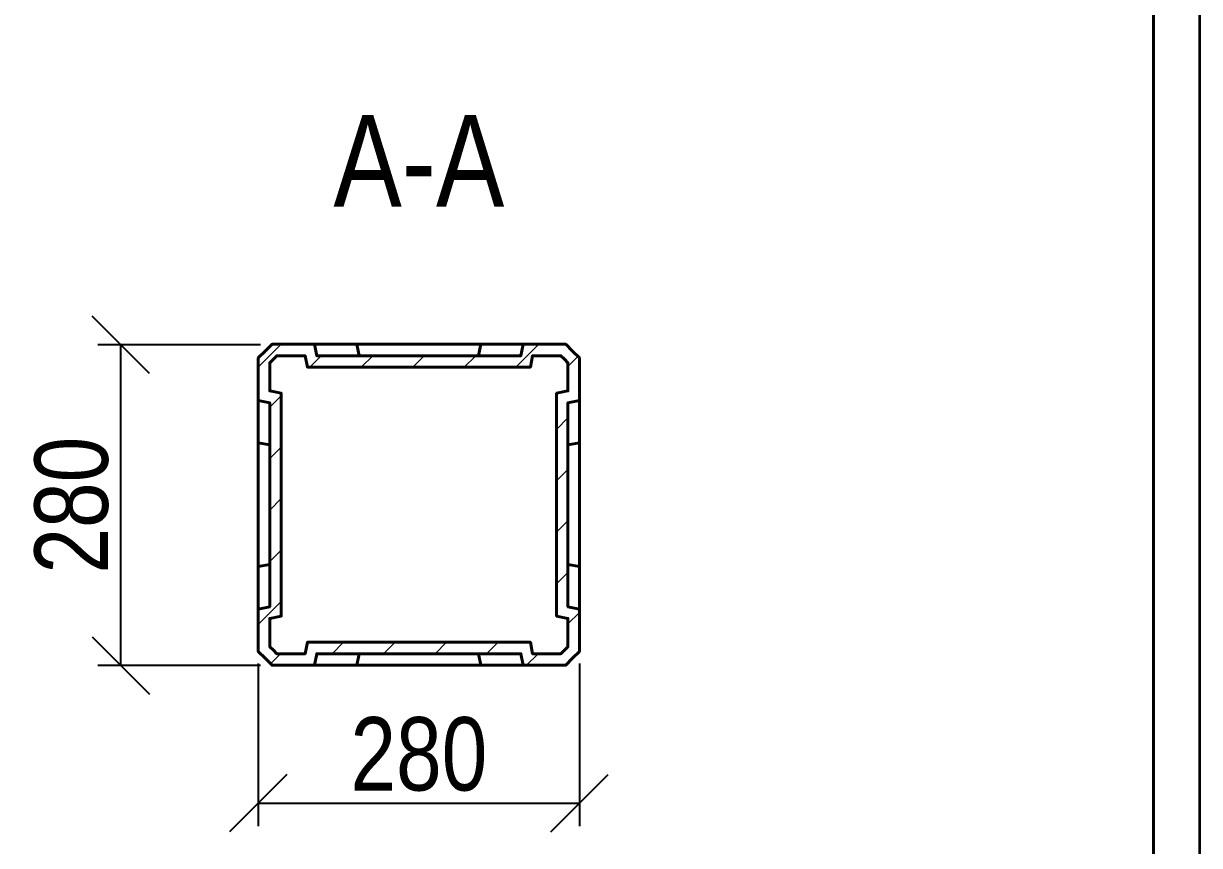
# Model space of a CAD drawing. Header units: millimetres. Extents: x 0 to 1680, y 0 to 2376.
# Drawn here: x 655 to 1680, y 471 to 1188 of the extents above; entities that cross this region are included whole.
import ezdxf
from ezdxf.enums import TextEntityAlignment as Align

# ---------------------------------------------------------------- set-up
doc = ezdxf.new("R2010")
doc.units = ezdxf.units.MM
doc.layers.get('0').update_dxf_attribs({"lineweight": 35})
doc.layers.add('Архио', color=252, linetype='Continuous', lineweight=40)
doc.layers.add('Размеры', color=5, linetype='Continuous', lineweight=9)
doc.styles.get("Standard").update_dxf_attribs({"font": 'ARIAL.TTF', "height": 5})
doc.styles.add('Размер', font='ARIAL.TTF', dxfattribs={"width": 0.8})
doc.dimstyles.new('M 1-1_h36_(M 1-8)', dxfattribs={"dimscale": 2, "dimtxt": 32, "dimasz": 25, "dimexe": 10, "dimexo": 5, "dimgap": 5, "dimtad": 1, "dimdec": 0, "dimtxsty": 'Размер', "dimblk": 'OBLIQUE', "dimcen": 2.5, "dimadec": 0, "dimazin": 0, "dimtfac": 1, "dimtdec": 0, "dimtmove": 0, "dimatfit": 3, "dimfxl": 0, "dimarcsym": 0})

# ---------------------------------------------------------------- blocks, each defined once
blk = doc.blocks.new('A$C49AA496E')
for p, q in [((210, 297), (210, 0)), ((205, 292), (205, 5))]:
    blk.add_line(p, q)
blk = doc.blocks.new('AST66-1-O')
at = {"layer": 'Архио'}
for p, q in [((-91, 280), (0, 280)), ((-54, 280), (-52.1, 270)), ((91, 280), (0, 280)), ((54, 280), (52.1, 270)), ((-140, 231), (-140, 140)), ((140, 231), (140, 140)), ((-140, 194), (-130, 192.1)), ((140, 194), (130, 192.1)), ((-140, 49), (-140, 140)), ((140, 49), (140, 140)), ((-140, 86), (-130, 87.9)), ((140, 86), (130, 87.9)), ((-91, 0), (0, 0)), ((-54, 0), (-52.1, 10)), ((91, 0), (0, 0)), ((54, 0), (52.1, 10))]:
    blk.add_line(p, q, dxfattribs=at)
for points in [[(-134, 274), (-128, 280), (-91, 280), (-89, 270), (0, 270)], [(134, 274), (128, 280), (91, 280), (89, 270), (0, 270)], [(-134, 274), (-140, 268), (-140, 231), (-130, 229), (-130, 140)], [(-126.9, 266.9), (-130, 263.9), (-130, 239.2), (-120, 237.2), (-120, 140)], [(-126.9, 266.9), (-123.9, 270), (-99.2, 270), (-97.2, 260), (0, 260)], [(126.9, 266.9), (123.9, 270), (99.2, 270), (97.2, 260), (0, 260)], [(126.9, 266.9), (130, 263.9), (130, 239.2), (120, 237.2), (120, 140)], [(134, 274), (140, 268), (140, 231), (130, 229), (130, 140)], [(-134, 6), (-140, 12), (-140, 49), (-130, 51), (-130, 140)], [(-126.9, 13.1), (-130, 16.1), (-130, 40.8), (-120, 42.8), (-120, 140)], [(126.9, 13.1), (130, 16.1), (130, 40.8), (120, 42.8), (120, 140)], [(134, 6), (140, 12), (140, 49), (130, 51), (130, 140)], [(-126.9, 13.1), (-123.9, 10), (-99.2, 10), (-97.2, 20), (0, 20)], [(126.9, 13.1), (123.9, 10), (99.2, 10), (97.2, 20), (0, 20)], [(-134, 6), (-128, 0), (-91, 0), (-89, 10), (0, 10)], [(134, 6), (128, 0), (91, 0), (89, 10), (0, 10)]]:
    blk.add_lwpolyline(points, dxfattribs=at)
blk = doc.blocks.new('_Oblique')
at = {"color": 0, "linetype": 'ByBlock', "lineweight": -2}
blk.add_line((-0.5, -0.5), (0.5, 0.5), dxfattribs=at)
blk = doc.blocks.new('*D5')
at = {"layer": 'Defpoints', "color": 0}
for p in [(859.4, 639.8), (1139.4, 639.8), (1139.4, 507.8)]:
    blk.add_point(p, dxfattribs=at)
at = {"layer": 'Размеры', "color": 0, "lineweight": -2}
for p, q in [((859.4, 629.8), (859.4, 487.8)), ((1139.4, 629.8), (1139.4, 487.8)), ((859.4, 507.8), (1139.4, 507.8))]:
    blk.add_line(p, q, dxfattribs=at)
at = {"layer": 'Размеры', "color": 0, "lineweight": -2, "xscale": 50, "yscale": 50, "zscale": 50, "rotation": 180}
blk.add_blockref('_Oblique', (859.4, 507.8), dxfattribs=at)
at = {"layer": 'Размеры', "color": 0, "lineweight": -2, "xscale": 50, "yscale": 50, "zscale": 50}
blk.add_blockref('_Oblique', (1139.4, 507.8), dxfattribs=at)
at = {"layer": 'Размеры', "color": 0, "insert": (999.4, 550.4), "char_height": 64, "attachment_point": 5, "style": 'Размер'}
blk.add_mtext('280', dxfattribs=at)
blk = doc.blocks.new('*D6')
at = {"layer": 'Defpoints', "color": 0}
for p in [(739.4, 907.8), (871.4, 907.8), (871.4, 627.8)]:
    blk.add_point(p, dxfattribs=at)
at = {"layer": 'Размеры', "color": 0, "lineweight": -2}
for p, q in [((861.4, 907.8), (719.4, 907.8)), ((739.4, 627.8), (739.4, 907.8)), ((861.4, 627.8), (719.4, 627.8))]:
    blk.add_line(p, q, dxfattribs=at)
at = {"layer": 'Размеры', "color": 0, "lineweight": -2, "xscale": 50, "yscale": 50, "zscale": 50}
for p, rotation in [((739.4, 907.8), 90), ((739.4, 627.8), 270)]:
    blk.add_blockref('_Oblique', p, dxfattribs=dict(at, rotation=rotation))
at = {"layer": 'Размеры', "color": 0, "insert": (696.7, 767.8), "char_height": 64, "attachment_point": 5, "rotation": 90, "style": 'Размер'}
blk.add_mtext('280', dxfattribs=at)

msp = doc.modelspace()

# ---------------------------------------------------------------- hatches: boundary and pattern name
at = {"layer": 'Размеры'}
h = msp.add_hatch(dxfattribs=at)
h.set_pattern_fill('ANSI31', color=256, scale=10, style=0)
h.set_pattern_definition([(45, (78.222, -207.282), (-22.45064, 22.45064), [])])
h.paths.add_polyline_path([(1129.4, 857.2), (1139.4, 859.2), (1139.4, 896.2), (1133.4, 902.2), (1127.4, 908.2), (1090.4, 908.2), (1088.4, 898.2), (999.4, 898.2), (910.4, 898.2), (908.4, 908.2), (871.4, 908.2), (865.4, 902.2), (859.4, 896.2), (859.4, 859.2), (869.4, 857.2), (869.4, 768.2), (869.4, 679.2), (859.4, 677.2), (859.4, 640.2), (865.4, 634.2), (871.4, 628.2), (908.4, 628.2), (910.4, 638.2), (999.4, 638.2), (1088.4, 638.2), (1090.4, 628.2), (1127.4, 628.2), (1133.4, 634.2), (1139.4, 640.2), (1139.4, 677.2), (1129.4, 679.2), (1129.4, 768.2)])
h.paths.add_polyline_path([(1119.4, 768.2), (1119.4, 671), (1129.4, 669), (1129.4, 644.4), (1126.3, 641.3), (1123.2, 638.2), (1098.6, 638.2), (1096.6, 648.2), (999.4, 648.2), (902.2, 648.2), (900.2, 638.2), (875.5, 638.2), (872.4, 641.3), (869.4, 644.4), (869.4, 669), (879.4, 671), (879.4, 768.2), (879.4, 865.4), (869.4, 867.4), (869.4, 892.1), (872.4, 895.2), (875.5, 898.2), (900.2, 898.2), (902.2, 888.2), (999.4, 888.2), (1096.6, 888.2), (1098.6, 898.2), (1123.2, 898.2), (1126.3, 895.2), (1129.4, 892.1), (1129.4, 867.4), (1119.4, 865.4)], flags=16)

# ---------------------------------------------------------------- linework, layer by layer
msp.add_lwpolyline([(1640, 160), (1640, 2336)])

# ---------------------------------------------------------------- block references
at = {"xscale": 8, "yscale": 8, "zscale": 8}
msp.add_blockref('A$C49AA496E', (0, 0), dxfattribs=at)
at = {"layer": 'Размеры'}
msp.add_blockref('AST66-1-O', (999.4, 628.2), dxfattribs=at)

# ---------------------------------------------------------------- texts
at = {"width": 0.8}
msp.add_text('А-А', height=80, dxfattribs=at).set_placement((999.4, 1028.2), align=Align.CENTER)

# ---------------------------------------------------------------- dimensions: what is measured, and where the dimension line sits
at = {"layer": 'Размеры'}
dim = msp.add_linear_dim(base=(739.4, 907.8), p1=(871.4, 627.8), p2=(871.4, 907.8), angle=90, dimstyle='M 1-1_h36_(M 1-8)', dxfattribs=at)
dim.commit()
dim.dimension.update_dxf_attribs({"geometry": '*D6', "text_midpoint": (696.7, 767.8)})
dim = msp.add_linear_dim(base=(1139.4, 507.8), p1=(859.4, 639.8), p2=(1139.4, 639.8), dimstyle='M 1-1_h36_(M 1-8)', dxfattribs=at)
dim.commit()
dim.dimension.update_dxf_attribs({"geometry": '*D5', "text_midpoint": (999.4, 550.4)})

doc.saveas('drawing.dxf')
